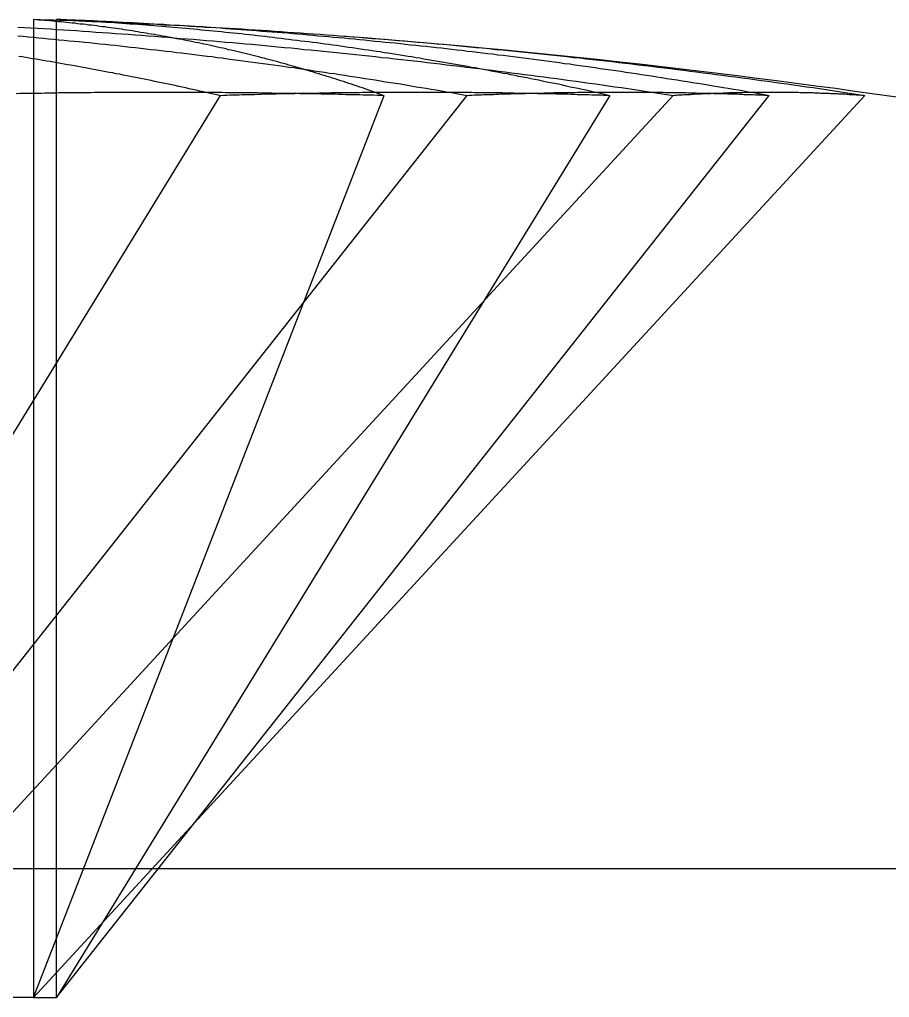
# Model space of a CAD drawing. Extents: x 3.27 to 9.48, y 3.29 to 7.63.
# Drawn here: x 3.4169 to 3.4621, y 4.5489 to 4.5997 of the extents above; entities that cross this region are included whole.
import ezdxf

# ---------------------------------------------------------------- set-up
doc = ezdxf.new("R2010")
doc.units = 0
doc.layers.add('HIDDEN_EDGES_ANSI_', color=7, linetype='CONTINUOUS')
doc.layers.add('VISIBLE_EDGES_ANSI_', color=7, linetype='CONTINUOUS')

msp = doc.modelspace()

# ---------------------------------------------------------------- linework, layer by layer
at = {"layer": 'HIDDEN_EDGES_ANSI_'}
for p, q in [((3.418808, 4.548943), (3.418808, 4.599704)), ((3.417618, 4.599288), (3.417618, 4.548943)), ((3.398595, 4.548943), (3.427327, 4.595791)), ((3.440117, 4.595791), (3.403114, 4.548943)), ((3.407668, 4.548943), (3.450831, 4.595791)), ((3.417618, 4.548943), (3.435832, 4.595791)), ((3.46078, 4.595791), (3.417618, 4.548943)), ((3.44754, 4.595791), (3.418808, 4.548943)), ((3.418808, 4.548943), (3.455812, 4.595791)), ((3.417618, 4.548943), (3.407668, 4.548943)), ((3.417618, 4.548943), (3.418808, 4.548943))]:
    msp.add_line(p, q, dxfattribs=at)
for points in [[(3.43583, 4.59579, 0), (3.43569, 4.59584, 0), (3.43555, 4.59589, 0), (3.43541, 4.59594, 0), (3.43527, 4.59599, 0), (3.43512, 4.59604, 0), (3.43498, 4.59609, 0), (3.43484, 4.59614, 0), (3.4347, 4.59619, 0), (3.43456, 4.59624, 0), (3.43442, 4.59628, 0), (3.43427, 4.59633, 0), (3.43413, 4.59638, 0), (3.43399, 4.59643, 0), (3.43385, 4.59647, 0), (3.43371, 4.59652, 0), (3.43357, 4.59656, 0), (3.43342, 4.59661, 0), (3.43328, 4.59666, 0), (3.43314, 4.5967, 0), (3.433, 4.59675, 0), (3.43286, 4.59679, 0), (3.43271, 4.59683, 0), (3.43257, 4.59688, 0), (3.43243, 4.59692, 0), (3.43229, 4.59696, 0), (3.43215, 4.59701, 0), (3.43201, 4.59705, 0), (3.43186, 4.59709, 0), (3.43172, 4.59713, 0), (3.43158, 4.59718, 0), (3.43144, 4.59722, 0), (3.4313, 4.59726, 0), (3.43115, 4.5973, 0), (3.43101, 4.59734, 0), (3.43087, 4.59738, 0), (3.43073, 4.59742, 0), (3.43059, 4.59746, 0), (3.43044, 4.5975, 0), (3.4303, 4.59754, 0), (3.43016, 4.59758, 0), (3.43002, 4.59761, 0), (3.42988, 4.59765, 0), (3.42973, 4.59769, 0), (3.42959, 4.59773, 0), (3.42945, 4.59776, 0), (3.42931, 4.5978, 0), (3.42916, 4.59784, 0), (3.42902, 4.59787, 0), (3.42888, 4.59791, 0), (3.42874, 4.59794, 0), (3.4286, 4.59798, 0), (3.42845, 4.59801, 0), (3.42831, 4.59805, 0), (3.42817, 4.59808, 0), (3.42803, 4.59812, 0), (3.42788, 4.59815, 0), (3.42774, 4.59818, 0), (3.4276, 4.59822, 0), (3.42746, 4.59825, 0), (3.42732, 4.59828, 0), (3.42717, 4.59831, 0), (3.42703, 4.59834, 0), (3.42689, 4.59838, 0), (3.42675, 4.59841, 0), (3.4266, 4.59844, 0), (3.42646, 4.59847, 0), (3.42632, 4.5985, 0), (3.42618, 4.59853, 0), (3.42603, 4.59856, 0), (3.42589, 4.59859, 0), (3.42575, 4.59862, 0), (3.42561, 4.59864, 0), (3.42546, 4.59867, 0), (3.42532, 4.5987, 0), (3.42518, 4.59873, 0), (3.42504, 4.59875, 0), (3.42489, 4.59878, 0), (3.42475, 4.59881, 0), (3.42461, 4.59883, 0), (3.42447, 4.59886, 0), (3.42432, 4.59889, 0), (3.42418, 4.59891, 0), (3.42404, 4.59894, 0), (3.4239, 4.59896, 0), (3.42375, 4.59899, 0), (3.42361, 4.59901, 0), (3.42347, 4.59903, 0), (3.42333, 4.59906, 0), (3.42318, 4.59908, 0), (3.42304, 4.5991, 0), (3.4229, 4.59913, 0), (3.42276, 4.59915, 0), (3.42261, 4.59917, 0), (3.42247, 4.59919, 0), (3.42233, 4.59921, 0), (3.42219, 4.59924, 0), (3.42204, 4.59926, 0), (3.4219, 4.59928, 0), (3.42176, 4.5993, 0), (3.42161, 4.59932, 0), (3.42147, 4.59934, 0), (3.42133, 4.59936, 0), (3.42119, 4.59937, 0), (3.42104, 4.59939, 0), (3.4209, 4.59941, 0), (3.42076, 4.59943, 0), (3.42062, 4.59945, 0), (3.42047, 4.59946, 0), (3.42033, 4.59948, 0), (3.42019, 4.5995, 0), (3.42004, 4.59951, 0), (3.4199, 4.59953, 0), (3.41976, 4.59955, 0), (3.41962, 4.59956, 0), (3.41947, 4.59958, 0), (3.41933, 4.59959, 0), (3.41919, 4.59961, 0), (3.41905, 4.59962, 0), (3.4189, 4.59963, 0), (3.41876, 4.59965, 0), (3.41862, 4.59966, 0), (3.41847, 4.59967, 0), (3.41833, 4.59969, 0), (3.41819, 4.5997, 0), (3.41805, 4.59971, 0), (3.4179, 4.59972, 0), (3.41776, 4.59973, 0), (3.41762, 4.59974, 0)], [(3.44754, 4.59579, 0), (3.44733, 4.59584, 0), (3.44713, 4.59588, 0), (3.44692, 4.59593, 0), (3.44672, 4.59598, 0), (3.44652, 4.59602, 0), (3.44631, 4.59607, 0), (3.44611, 4.59611, 0), (3.4459, 4.59616, 0), (3.44569, 4.5962, 0), (3.44549, 4.59624, 0), (3.44528, 4.59629, 0), (3.44508, 4.59633, 0), (3.44487, 4.59638, 0), (3.44467, 4.59642, 0), (3.44446, 4.59646, 0), (3.44426, 4.5965, 0), (3.44405, 4.59655, 0), (3.44385, 4.59659, 0), (3.44364, 4.59663, 0), (3.44344, 4.59667, 0), (3.44323, 4.59671, 0), (3.44303, 4.59675, 0), (3.44282, 4.59679, 0), (3.44262, 4.59684, 0), (3.44241, 4.59688, 0), (3.44221, 4.59692, 0), (3.442, 4.59695, 0), (3.4418, 4.59699, 0), (3.44159, 4.59703, 0), (3.44138, 4.59707, 0), (3.44118, 4.59711, 0), (3.44097, 4.59715, 0), (3.44077, 4.59719, 0), (3.44056, 4.59723, 0), (3.44036, 4.59726, 0), (3.44015, 4.5973, 0), (3.43995, 4.59734, 0), (3.43974, 4.59737, 0), (3.43953, 4.59741, 0), (3.43933, 4.59745, 0), (3.43912, 4.59748, 0), (3.43892, 4.59752, 0), (3.43871, 4.59755, 0), (3.43851, 4.59759, 0), (3.4383, 4.59762, 0), (3.43809, 4.59766, 0), (3.43789, 4.59769, 0), (3.43768, 4.59773, 0), (3.43748, 4.59776, 0), (3.43727, 4.5978, 0), (3.43707, 4.59783, 0), (3.43686, 4.59786, 0), (3.43665, 4.5979, 0), (3.43645, 4.59793, 0), (3.43624, 4.59796, 0), (3.43604, 4.59799, 0), (3.43583, 4.59802, 0), (3.43562, 4.59806, 0), (3.43542, 4.59809, 0), (3.43521, 4.59812, 0), (3.43501, 4.59815, 0), (3.4348, 4.59818, 0), (3.43459, 4.59821, 0), (3.43439, 4.59824, 0), (3.43418, 4.59827, 0), (3.43398, 4.5983, 0), (3.43377, 4.59833, 0), (3.43356, 4.59836, 0), (3.43336, 4.59839, 0), (3.43315, 4.59841, 0), (3.43295, 4.59844, 0), (3.43274, 4.59847, 0), (3.43253, 4.5985, 0), (3.43233, 4.59853, 0), (3.43212, 4.59855, 0), (3.43191, 4.59858, 0), (3.43171, 4.59861, 0), (3.4315, 4.59863, 0), (3.4313, 4.59866, 0), (3.43109, 4.59868, 0), (3.43088, 4.59871, 0), (3.43068, 4.59873, 0), (3.43047, 4.59876, 0), (3.43026, 4.59878, 0), (3.43006, 4.59881, 0), (3.42985, 4.59883, 0), (3.42965, 4.59886, 0), (3.42944, 4.59888, 0), (3.42923, 4.5989, 0), (3.42903, 4.59893, 0), (3.42882, 4.59895, 0), (3.42861, 4.59897, 0), (3.42841, 4.599, 0), (3.4282, 4.59902, 0), (3.42799, 4.59904, 0), (3.42779, 4.59906, 0), (3.42758, 4.59908, 0), (3.42738, 4.5991, 0), (3.42717, 4.59912, 0), (3.42696, 4.59914, 0), (3.42676, 4.59916, 0), (3.42655, 4.59918, 0), (3.42634, 4.5992, 0), (3.42614, 4.59922, 0), (3.42593, 4.59924, 0), (3.42572, 4.59926, 0), (3.42552, 4.59928, 0), (3.42531, 4.5993, 0), (3.4251, 4.59932, 0), (3.4249, 4.59934, 0), (3.42469, 4.59935, 0), (3.42448, 4.59937, 0), (3.42428, 4.59939, 0), (3.42407, 4.5994, 0), (3.42386, 4.59942, 0), (3.42366, 4.59944, 0), (3.42345, 4.59945, 0), (3.42324, 4.59947, 0), (3.42304, 4.59948, 0), (3.42283, 4.5995, 0), (3.42262, 4.59951, 0), (3.42242, 4.59953, 0), (3.42221, 4.59954, 0), (3.422, 4.59956, 0), (3.4218, 4.59957, 0), (3.42159, 4.59959, 0), (3.42138, 4.5996, 0), (3.42118, 4.59961, 0)], [(3.45581, 4.59579, 0), (3.45555, 4.59584, 0), (3.45528, 4.59588, 0), (3.45502, 4.59593, 0), (3.45475, 4.59598, 0), (3.45449, 4.59602, 0), (3.45422, 4.59607, 0), (3.45396, 4.59611, 0), (3.45369, 4.59616, 0), (3.45343, 4.5962, 0), (3.45316, 4.59625, 0), (3.4529, 4.59629, 0), (3.45263, 4.59633, 0), (3.45236, 4.59638, 0), (3.4521, 4.59642, 0), (3.45183, 4.59646, 0), (3.45157, 4.59651, 0), (3.4513, 4.59655, 0), (3.45104, 4.59659, 0), (3.45077, 4.59663, 0), (3.45051, 4.59667, 0), (3.45024, 4.59672, 0), (3.44998, 4.59676, 0), (3.44971, 4.5968, 0), (3.44944, 4.59684, 0), (3.44918, 4.59688, 0), (3.44891, 4.59692, 0), (3.44865, 4.59696, 0), (3.44838, 4.597, 0), (3.44812, 4.59704, 0), (3.44785, 4.59708, 0), (3.44759, 4.59712, 0), (3.44732, 4.59715, 0), (3.44705, 4.59719, 0), (3.44679, 4.59723, 0), (3.44652, 4.59727, 0), (3.44626, 4.59731, 0), (3.44599, 4.59734, 0), (3.44572, 4.59738, 0), (3.44546, 4.59742, 0), (3.44519, 4.59745, 0), (3.44493, 4.59749, 0), (3.44466, 4.59753, 0), (3.44439, 4.59756, 0), (3.44413, 4.5976, 0), (3.44386, 4.59763, 0), (3.4436, 4.59767, 0), (3.44333, 4.5977, 0), (3.44306, 4.59773, 0), (3.4428, 4.59777, 0), (3.44253, 4.5978, 0), (3.44227, 4.59784, 0), (3.442, 4.59787, 0), (3.44173, 4.5979, 0), (3.44147, 4.59794, 0), (3.4412, 4.59797, 0), (3.44093, 4.598, 0), (3.44067, 4.59803, 0), (3.4404, 4.59806, 0), (3.44013, 4.59809, 0), (3.43987, 4.59813, 0), (3.4396, 4.59816, 0), (3.43934, 4.59819, 0), (3.43907, 4.59822, 0), (3.4388, 4.59825, 0), (3.43854, 4.59828, 0), (3.43827, 4.59831, 0), (3.438, 4.59834, 0), (3.43774, 4.59837, 0), (3.43747, 4.59839, 0), (3.4372, 4.59842, 0), (3.43694, 4.59845, 0), (3.43667, 4.59848, 0), (3.4364, 4.59851, 0), (3.43614, 4.59853, 0), (3.43587, 4.59856, 0), (3.4356, 4.59859, 0), (3.43534, 4.59861, 0), (3.43507, 4.59864, 0), (3.4348, 4.59867, 0), (3.43454, 4.59869, 0), (3.43427, 4.59872, 0), (3.434, 4.59874, 0), (3.43374, 4.59877, 0), (3.43347, 4.59879, 0), (3.4332, 4.59882, 0), (3.43294, 4.59884, 0), (3.43267, 4.59887, 0), (3.4324, 4.59889, 0), (3.43214, 4.59891, 0), (3.43187, 4.59894, 0), (3.4316, 4.59896, 0), (3.43133, 4.59898, 0), (3.43107, 4.599, 0), (3.4308, 4.59903, 0), (3.43053, 4.59905, 0), (3.43027, 4.59907, 0), (3.43, 4.59909, 0), (3.42973, 4.59911, 0), (3.42947, 4.59913, 0), (3.4292, 4.59915, 0), (3.42893, 4.59917, 0), (3.42866, 4.59919, 0), (3.4284, 4.59921, 0), (3.42813, 4.59923, 0), (3.42786, 4.59925, 0), (3.4276, 4.59927, 0), (3.42733, 4.59929, 0), (3.42706, 4.59931, 0), (3.4268, 4.59933, 0), (3.42653, 4.59934, 0), (3.42626, 4.59936, 0), (3.42599, 4.59938, 0), (3.42573, 4.5994, 0), (3.42546, 4.59941, 0), (3.42519, 4.59943, 0), (3.42492, 4.59944, 0), (3.42466, 4.59946, 0), (3.42439, 4.59948, 0), (3.42412, 4.59949, 0), (3.42386, 4.59951, 0), (3.42359, 4.59952, 0), (3.42332, 4.59954, 0), (3.42305, 4.59955, 0), (3.42279, 4.59957, 0), (3.42252, 4.59958, 0), (3.42225, 4.59959, 0), (3.42198, 4.59961, 0), (3.42172, 4.59962, 0)], [(3.44012, 4.59579, 0), (3.43985, 4.59584, 0), (3.43959, 4.59588, 0), (3.43933, 4.59593, 0), (3.43906, 4.59598, 0), (3.4388, 4.59602, 0), (3.43853, 4.59607, 0), (3.43827, 4.59611, 0), (3.43801, 4.59616, 0), (3.43774, 4.5962, 0), (3.43748, 4.59624, 0), (3.43721, 4.59629, 0), (3.43695, 4.59633, 0), (3.43668, 4.59638, 0), (3.43642, 4.59642, 0), (3.43616, 4.59646, 0), (3.43589, 4.5965, 0), (3.43563, 4.59655, 0), (3.43536, 4.59659, 0), (3.4351, 4.59663, 0), (3.43483, 4.59667, 0), (3.43457, 4.59671, 0), (3.43431, 4.59675, 0), (3.43404, 4.59679, 0), (3.43378, 4.59684, 0), (3.43351, 4.59688, 0), (3.43325, 4.59692, 0), (3.43298, 4.59695, 0), (3.43272, 4.59699, 0), (3.43245, 4.59703, 0), (3.43219, 4.59707, 0), (3.43193, 4.59711, 0), (3.43166, 4.59715, 0), (3.4314, 4.59719, 0), (3.43113, 4.59723, 0), (3.43087, 4.59726, 0), (3.4306, 4.5973, 0), (3.43034, 4.59734, 0), (3.43007, 4.59737, 0), (3.42981, 4.59741, 0), (3.42954, 4.59745, 0), (3.42928, 4.59748, 0), (3.42901, 4.59752, 0), (3.42875, 4.59755, 0), (3.42848, 4.59759, 0), (3.42822, 4.59762, 0), (3.42795, 4.59766, 0), (3.42769, 4.59769, 0), (3.42742, 4.59773, 0), (3.42716, 4.59776, 0), (3.42689, 4.5978, 0), (3.42663, 4.59783, 0), (3.42636, 4.59786, 0), (3.4261, 4.5979, 0), (3.42583, 4.59793, 0), (3.42557, 4.59796, 0), (3.4253, 4.59799, 0), (3.42504, 4.59802, 0), (3.42477, 4.59806, 0), (3.42451, 4.59809, 0), (3.42424, 4.59812, 0), (3.42398, 4.59815, 0), (3.42371, 4.59818, 0), (3.42344, 4.59821, 0), (3.42318, 4.59824, 0), (3.42291, 4.59827, 0), (3.42265, 4.5983, 0), (3.42238, 4.59833, 0), (3.42212, 4.59836, 0), (3.42185, 4.59839, 0), (3.42159, 4.59841, 0), (3.42132, 4.59844, 0), (3.42106, 4.59847, 0), (3.42079, 4.5985, 0), (3.42052, 4.59853, 0), (3.42026, 4.59855, 0), (3.41999, 4.59858, 0), (3.41973, 4.59861, 0), (3.41946, 4.59863, 0), (3.4192, 4.59866, 0), (3.41893, 4.59868, 0), (3.41867, 4.59871, 0), (3.4184, 4.59873, 0), (3.41813, 4.59876, 0), (3.41787, 4.59878, 0), (3.4176, 4.59881, 0), (3.41734, 4.59883, 0), (3.41707, 4.59886, 0), (3.41681, 4.59888, 0)], [(3.42733, 4.59579, 0), (3.42715, 4.59583, 0), (3.42697, 4.59587, 0), (3.42679, 4.59591, 0), (3.42661, 4.59595, 0), (3.42643, 4.59599, 0), (3.42625, 4.59603, 0), (3.42606, 4.59607, 0), (3.42588, 4.59611, 0), (3.4257, 4.59615, 0), (3.42552, 4.59619, 0), (3.42534, 4.59623, 0), (3.42516, 4.59627, 0), (3.42498, 4.59631, 0), (3.4248, 4.59635, 0), (3.42462, 4.59638, 0), (3.42444, 4.59642, 0), (3.42426, 4.59646, 0), (3.42408, 4.5965, 0), (3.4239, 4.59653, 0), (3.42372, 4.59657, 0), (3.42354, 4.59661, 0), (3.42336, 4.59664, 0), (3.42318, 4.59668, 0), (3.423, 4.59672, 0), (3.42282, 4.59675, 0), (3.42264, 4.59679, 0), (3.42246, 4.59682, 0), (3.42227, 4.59686, 0), (3.42209, 4.5969, 0), (3.42191, 4.59693, 0), (3.42173, 4.59697, 0), (3.42155, 4.597, 0), (3.42137, 4.59703, 0), (3.42119, 4.59707, 0), (3.42101, 4.5971, 0), (3.42083, 4.59714, 0), (3.42065, 4.59717, 0), (3.42047, 4.5972, 0), (3.42029, 4.59724, 0), (3.42011, 4.59727, 0), (3.41992, 4.5973, 0), (3.41974, 4.59734, 0), (3.41956, 4.59737, 0), (3.41938, 4.5974, 0), (3.4192, 4.59743, 0), (3.41902, 4.59746, 0), (3.41884, 4.5975, 0), (3.41866, 4.59753, 0), (3.41848, 4.59756, 0), (3.4183, 4.59759, 0), (3.41812, 4.59762, 0), (3.41793, 4.59765, 0), (3.41775, 4.59768, 0), (3.41757, 4.59771, 0), (3.41739, 4.59774, 0), (3.41721, 4.59777, 0), (3.41703, 4.5978, 0), (3.41685, 4.59783, 0)], [(3.43583, 4.59579, 0), (3.43565, 4.5958, 0), (3.43547, 4.5958, 0), (3.43529, 4.59581, 0), (3.4351, 4.59581, 0), (3.43492, 4.59582, 0), (3.43474, 4.59582, 0), (3.43456, 4.59583, 0), (3.43437, 4.59583, 0), (3.43419, 4.59584, 0), (3.43401, 4.59584, 0), (3.43383, 4.59584, 0), (3.43364, 4.59585, 0), (3.43346, 4.59585, 0), (3.43328, 4.59586, 0), (3.4331, 4.59586, 0), (3.43291, 4.59586, 0), (3.43273, 4.59587, 0), (3.43255, 4.59587, 0), (3.43237, 4.59588, 0), (3.43218, 4.59588, 0), (3.432, 4.59588, 0), (3.43182, 4.59589, 0), (3.43163, 4.59589, 0), (3.43145, 4.59589, 0), (3.43127, 4.5959, 0), (3.43109, 4.5959, 0), (3.4309, 4.5959, 0), (3.43072, 4.59591, 0), (3.43054, 4.59591, 0), (3.43035, 4.59591, 0), (3.43017, 4.59591, 0), (3.42999, 4.59592, 0), (3.4298, 4.59592, 0), (3.42962, 4.59592, 0), (3.42944, 4.59592, 0), (3.42925, 4.59593, 0), (3.42907, 4.59593, 0), (3.42889, 4.59593, 0), (3.4287, 4.59593, 0), (3.42852, 4.59594, 0), (3.42834, 4.59594, 0), (3.42815, 4.59594, 0), (3.42797, 4.59594, 0), (3.42779, 4.59594, 0), (3.4276, 4.59594, 0), (3.42742, 4.59595, 0), (3.42724, 4.59595, 0), (3.42705, 4.59595, 0), (3.42687, 4.59595, 0), (3.42668, 4.59595, 0), (3.4265, 4.59595, 0), (3.42632, 4.59595, 0), (3.42613, 4.59595, 0), (3.42595, 4.59596, 0), (3.42577, 4.59596, 0), (3.42558, 4.59596, 0), (3.4254, 4.59596, 0), (3.42521, 4.59596, 0), (3.42503, 4.59596, 0), (3.42485, 4.59596, 0), (3.42466, 4.59596, 0), (3.42448, 4.59596, 0), (3.42429, 4.59596, 0), (3.42411, 4.59596, 0), (3.42392, 4.59596, 0), (3.42374, 4.59596, 0), (3.42356, 4.59596, 0), (3.42337, 4.59596, 0), (3.42319, 4.59596, 0), (3.423, 4.59596, 0), (3.42282, 4.59596, 0), (3.42263, 4.59596, 0), (3.42245, 4.59596, 0), (3.42226, 4.59596, 0), (3.42208, 4.59595, 0), (3.4219, 4.59595, 0), (3.42171, 4.59595, 0), (3.42153, 4.59595, 0), (3.42134, 4.59595, 0), (3.42116, 4.59595, 0), (3.42097, 4.59595, 0), (3.42079, 4.59595, 0), (3.4206, 4.59594, 0), (3.42042, 4.59594, 0), (3.42023, 4.59594, 0), (3.42005, 4.59594, 0), (3.41986, 4.59594, 0), (3.41968, 4.59594, 0), (3.41949, 4.59593, 0), (3.41931, 4.59593, 0), (3.41912, 4.59593, 0), (3.41894, 4.59593, 0), (3.41875, 4.59592, 0), (3.41857, 4.59592, 0), (3.41838, 4.59592, 0), (3.4182, 4.59592, 0), (3.41801, 4.59591, 0), (3.41783, 4.59591, 0), (3.41764, 4.59591, 0), (3.41746, 4.59591, 0), (3.41727, 4.5959, 0), (3.41708, 4.5959, 0), (3.4169, 4.5959, 0), (3.41671, 4.59589, 0)], [(3.44754, 4.59579, 0), (3.44738, 4.5958, 0), (3.44723, 4.5958, 0), (3.44708, 4.59581, 0), (3.44692, 4.59581, 0), (3.44677, 4.59582, 0), (3.44661, 4.59582, 0), (3.44646, 4.59583, 0), (3.4463, 4.59583, 0), (3.44615, 4.59584, 0), (3.44599, 4.59584, 0), (3.44584, 4.59584, 0), (3.44568, 4.59585, 0), (3.44553, 4.59585, 0), (3.44537, 4.59586, 0), (3.44521, 4.59586, 0), (3.44506, 4.59586, 0), (3.4449, 4.59587, 0), (3.44475, 4.59587, 0), (3.44459, 4.59588, 0), (3.44444, 4.59588, 0), (3.44428, 4.59588, 0), (3.44413, 4.59589, 0), (3.44397, 4.59589, 0), (3.44381, 4.59589, 0), (3.44366, 4.5959, 0), (3.4435, 4.5959, 0), (3.44335, 4.5959, 0), (3.44319, 4.59591, 0), (3.44303, 4.59591, 0), (3.44288, 4.59591, 0), (3.44272, 4.59591, 0), (3.44256, 4.59592, 0), (3.44241, 4.59592, 0), (3.44225, 4.59592, 0), (3.4421, 4.59592, 0), (3.44194, 4.59593, 0), (3.44178, 4.59593, 0), (3.44163, 4.59593, 0), (3.44147, 4.59593, 0), (3.44131, 4.59594, 0), (3.44116, 4.59594, 0), (3.441, 4.59594, 0), (3.44084, 4.59594, 0), (3.44069, 4.59594, 0), (3.44053, 4.59594, 0), (3.44037, 4.59595, 0), (3.44021, 4.59595, 0), (3.44006, 4.59595, 0), (3.4399, 4.59595, 0), (3.43974, 4.59595, 0), (3.43959, 4.59595, 0), (3.43943, 4.59595, 0), (3.43927, 4.59595, 0), (3.43911, 4.59596, 0), (3.43896, 4.59596, 0), (3.4388, 4.59596, 0), (3.43864, 4.59596, 0), (3.43848, 4.59596, 0), (3.43833, 4.59596, 0), (3.43817, 4.59596, 0), (3.43801, 4.59596, 0), (3.43785, 4.59596, 0), (3.43769, 4.59596, 0), (3.43754, 4.59596, 0), (3.43738, 4.59596, 0), (3.43722, 4.59596, 0), (3.43706, 4.59596, 0), (3.4369, 4.59596, 0), (3.43675, 4.59596, 0), (3.43659, 4.59596, 0), (3.43643, 4.59596, 0), (3.43627, 4.59596, 0), (3.43611, 4.59596, 0), (3.43595, 4.59596, 0), (3.4358, 4.59595, 0), (3.43564, 4.59595, 0), (3.43548, 4.59595, 0), (3.43532, 4.59595, 0), (3.43516, 4.59595, 0), (3.435, 4.59595, 0), (3.43484, 4.59595, 0), (3.43469, 4.59595, 0), (3.43453, 4.59594, 0), (3.43437, 4.59594, 0), (3.43421, 4.59594, 0), (3.43405, 4.59594, 0), (3.43389, 4.59594, 0), (3.43373, 4.59594, 0), (3.43357, 4.59593, 0), (3.43341, 4.59593, 0), (3.43325, 4.59593, 0), (3.43309, 4.59593, 0), (3.43293, 4.59592, 0), (3.43278, 4.59592, 0), (3.43262, 4.59592, 0), (3.43246, 4.59592, 0), (3.4323, 4.59591, 0), (3.43214, 4.59591, 0), (3.43198, 4.59591, 0), (3.43182, 4.59591, 0), (3.43166, 4.5959, 0), (3.4315, 4.5959, 0), (3.43134, 4.5959, 0), (3.43118, 4.59589, 0), (3.43102, 4.59589, 0), (3.43086, 4.59589, 0), (3.4307, 4.59588, 0), (3.43054, 4.59588, 0), (3.43038, 4.59588, 0), (3.43022, 4.59587, 0), (3.43006, 4.59587, 0), (3.4299, 4.59586, 0), (3.42974, 4.59586, 0), (3.42958, 4.59586, 0), (3.42942, 4.59585, 0), (3.42926, 4.59585, 0), (3.4291, 4.59584, 0), (3.42893, 4.59584, 0), (3.42877, 4.59584, 0), (3.42861, 4.59583, 0), (3.42845, 4.59583, 0), (3.42829, 4.59582, 0), (3.42813, 4.59582, 0), (3.42797, 4.59581, 0), (3.42781, 4.59581, 0), (3.42765, 4.5958, 0), (3.42749, 4.5958, 0), (3.42733, 4.59579, 0)], [(3.45581, 4.59579, 0), (3.45569, 4.5958, 0), (3.45557, 4.5958, 0), (3.45546, 4.59581, 0), (3.45534, 4.59581, 0), (3.45522, 4.59582, 0), (3.4551, 4.59582, 0), (3.45498, 4.59583, 0), (3.45486, 4.59583, 0), (3.45474, 4.59584, 0), (3.45462, 4.59584, 0), (3.45451, 4.59584, 0), (3.45439, 4.59585, 0), (3.45427, 4.59585, 0), (3.45415, 4.59586, 0), (3.45403, 4.59586, 0), (3.45391, 4.59586, 0), (3.45379, 4.59587, 0), (3.45367, 4.59587, 0), (3.45355, 4.59588, 0), (3.45343, 4.59588, 0), (3.45331, 4.59588, 0), (3.45319, 4.59589, 0), (3.45307, 4.59589, 0), (3.45295, 4.59589, 0), (3.45283, 4.5959, 0), (3.45271, 4.5959, 0), (3.45259, 4.5959, 0), (3.45247, 4.59591, 0), (3.45235, 4.59591, 0), (3.45223, 4.59591, 0), (3.45211, 4.59591, 0), (3.45199, 4.59592, 0), (3.45187, 4.59592, 0), (3.45175, 4.59592, 0), (3.45163, 4.59592, 0), (3.45151, 4.59593, 0), (3.45138, 4.59593, 0), (3.45126, 4.59593, 0), (3.45114, 4.59593, 0), (3.45102, 4.59594, 0), (3.4509, 4.59594, 0), (3.45078, 4.59594, 0), (3.45066, 4.59594, 0), (3.45054, 4.59594, 0), (3.45042, 4.59594, 0), (3.45029, 4.59595, 0), (3.45017, 4.59595, 0), (3.45005, 4.59595, 0), (3.44993, 4.59595, 0), (3.44981, 4.59595, 0), (3.44969, 4.59595, 0), (3.44956, 4.59595, 0), (3.44944, 4.59595, 0), (3.44932, 4.59596, 0), (3.4492, 4.59596, 0), (3.44908, 4.59596, 0), (3.44895, 4.59596, 0), (3.44883, 4.59596, 0), (3.44871, 4.59596, 0), (3.44859, 4.59596, 0), (3.44846, 4.59596, 0), (3.44834, 4.59596, 0), (3.44822, 4.59596, 0), (3.4481, 4.59596, 0), (3.44797, 4.59596, 0), (3.44785, 4.59596, 0), (3.44773, 4.59596, 0), (3.44761, 4.59596, 0), (3.44748, 4.59596, 0), (3.44736, 4.59596, 0), (3.44724, 4.59596, 0), (3.44711, 4.59596, 0), (3.44699, 4.59596, 0), (3.44687, 4.59596, 0), (3.44674, 4.59595, 0), (3.44662, 4.59595, 0), (3.4465, 4.59595, 0), (3.44637, 4.59595, 0), (3.44625, 4.59595, 0), (3.44613, 4.59595, 0), (3.446, 4.59595, 0), (3.44588, 4.59595, 0), (3.44576, 4.59594, 0), (3.44563, 4.59594, 0), (3.44551, 4.59594, 0), (3.44538, 4.59594, 0), (3.44526, 4.59594, 0), (3.44514, 4.59594, 0), (3.44501, 4.59593, 0), (3.44489, 4.59593, 0), (3.44476, 4.59593, 0), (3.44464, 4.59593, 0), (3.44451, 4.59592, 0), (3.44439, 4.59592, 0), (3.44426, 4.59592, 0), (3.44414, 4.59592, 0), (3.44401, 4.59591, 0), (3.44389, 4.59591, 0), (3.44377, 4.59591, 0), (3.44364, 4.59591, 0), (3.44352, 4.5959, 0), (3.44339, 4.5959, 0), (3.44327, 4.5959, 0), (3.44314, 4.59589, 0), (3.44301, 4.59589, 0), (3.44289, 4.59589, 0), (3.44276, 4.59588, 0), (3.44264, 4.59588, 0), (3.44251, 4.59588, 0), (3.44239, 4.59587, 0), (3.44226, 4.59587, 0), (3.44214, 4.59586, 0), (3.44201, 4.59586, 0), (3.44188, 4.59586, 0), (3.44176, 4.59585, 0), (3.44163, 4.59585, 0), (3.44151, 4.59584, 0), (3.44138, 4.59584, 0), (3.44126, 4.59584, 0), (3.44113, 4.59583, 0), (3.441, 4.59583, 0), (3.44088, 4.59582, 0), (3.44075, 4.59582, 0), (3.44062, 4.59581, 0), (3.4405, 4.59581, 0), (3.44037, 4.5958, 0), (3.44024, 4.5958, 0), (3.44012, 4.59579, 0)]]:
    msp.add_polyline3d(points, dxfattribs=at)
at = {"layer": 'VISIBLE_EDGES_ANSI_'}
for p, q in [((3.417618, 4.599744), (3.417618, 4.599288)), ((3.418808, 4.599704), (3.418808, 4.599744)), ((3.284319, 4.555636), (3.51739, 4.555636))]:
    msp.add_line(p, q, dxfattribs=at)
for points in [[(3.46078, 4.59579, 0), (3.46045, 4.59584, 0), (3.46011, 4.59589, 0), (3.45977, 4.59594, 0), (3.45944, 4.59599, 0), (3.4591, 4.59604, 0), (3.45877, 4.59609, 0), (3.45843, 4.59614, 0), (3.4581, 4.59619, 0), (3.45776, 4.59624, 0), (3.45743, 4.59628, 0), (3.45709, 4.59633, 0), (3.45675, 4.59638, 0), (3.45642, 4.59643, 0), (3.45608, 4.59647, 0), (3.45575, 4.59652, 0), (3.45541, 4.59656, 0), (3.45507, 4.59661, 0), (3.45474, 4.59666, 0), (3.4544, 4.5967, 0), (3.45407, 4.59675, 0), (3.45373, 4.59679, 0), (3.45339, 4.59683, 0), (3.45306, 4.59688, 0), (3.45272, 4.59692, 0), (3.45239, 4.59696, 0), (3.45205, 4.59701, 0), (3.45171, 4.59705, 0), (3.45138, 4.59709, 0), (3.45104, 4.59713, 0), (3.4507, 4.59718, 0), (3.45037, 4.59722, 0), (3.45003, 4.59726, 0), (3.44969, 4.5973, 0), (3.44936, 4.59734, 0), (3.44902, 4.59738, 0), (3.44868, 4.59742, 0), (3.44835, 4.59746, 0), (3.44801, 4.5975, 0), (3.44767, 4.59754, 0), (3.44734, 4.59758, 0), (3.447, 4.59761, 0), (3.44666, 4.59765, 0), (3.44633, 4.59769, 0), (3.44599, 4.59773, 0), (3.44565, 4.59776, 0), (3.44532, 4.5978, 0), (3.44498, 4.59784, 0), (3.44464, 4.59787, 0), (3.44431, 4.59791, 0), (3.44397, 4.59794, 0), (3.44363, 4.59798, 0), (3.4433, 4.59801, 0), (3.44296, 4.59805, 0), (3.44262, 4.59808, 0), (3.44228, 4.59812, 0), (3.44195, 4.59815, 0), (3.44161, 4.59818, 0), (3.44127, 4.59822, 0), (3.44094, 4.59825, 0), (3.4406, 4.59828, 0), (3.44026, 4.59831, 0), (3.43992, 4.59834, 0), (3.43959, 4.59838, 0), (3.43925, 4.59841, 0), (3.43891, 4.59844, 0), (3.43857, 4.59847, 0), (3.43824, 4.5985, 0), (3.4379, 4.59853, 0), (3.43756, 4.59856, 0), (3.43722, 4.59859, 0), (3.43689, 4.59862, 0), (3.43655, 4.59864, 0), (3.43621, 4.59867, 0), (3.43587, 4.5987, 0), (3.43554, 4.59873, 0), (3.4352, 4.59875, 0), (3.43486, 4.59878, 0), (3.43452, 4.59881, 0), (3.43419, 4.59883, 0), (3.43385, 4.59886, 0), (3.43351, 4.59889, 0), (3.43317, 4.59891, 0), (3.43283, 4.59894, 0), (3.4325, 4.59896, 0), (3.43216, 4.59899, 0), (3.43182, 4.59901, 0), (3.43148, 4.59903, 0), (3.43115, 4.59906, 0), (3.43081, 4.59908, 0), (3.43047, 4.5991, 0), (3.43013, 4.59913, 0), (3.42979, 4.59915, 0), (3.42946, 4.59917, 0), (3.42912, 4.59919, 0), (3.42878, 4.59921, 0), (3.42844, 4.59924, 0), (3.4281, 4.59926, 0), (3.42777, 4.59928, 0), (3.42743, 4.5993, 0), (3.42709, 4.59932, 0), (3.42675, 4.59934, 0), (3.42641, 4.59936, 0), (3.42607, 4.59937, 0), (3.42574, 4.59939, 0), (3.4254, 4.59941, 0), (3.42506, 4.59943, 0), (3.42472, 4.59945, 0), (3.42438, 4.59946, 0), (3.42405, 4.59948, 0), (3.42371, 4.5995, 0), (3.42337, 4.59951, 0), (3.42303, 4.59953, 0), (3.42269, 4.59955, 0), (3.42235, 4.59956, 0), (3.42202, 4.59958, 0), (3.42168, 4.59959, 0), (3.42134, 4.59961, 0), (3.421, 4.59962, 0), (3.42066, 4.59963, 0), (3.42032, 4.59965, 0), (3.41999, 4.59966, 0), (3.41965, 4.59967, 0), (3.41931, 4.59969, 0), (3.41897, 4.5997, 0), (3.41863, 4.59971, 0), (3.41829, 4.59972, 0), (3.41796, 4.59973, 0), (3.41762, 4.59974, 0)], [(3.42118, 4.59961, 0), (3.42116, 4.59961, 0), (3.42114, 4.59961, 0), (3.42112, 4.59962, 0), (3.4211, 4.59962, 0), (3.42109, 4.59962, 0), (3.42107, 4.59962, 0), (3.42105, 4.59962, 0), (3.42103, 4.59962, 0), (3.42101, 4.59962, 0), (3.42099, 4.59962, 0), (3.42097, 4.59963, 0), (3.42096, 4.59963, 0), (3.42094, 4.59963, 0), (3.42092, 4.59963, 0), (3.4209, 4.59963, 0), (3.42088, 4.59963, 0), (3.42086, 4.59963, 0), (3.42084, 4.59963, 0), (3.42083, 4.59963, 0), (3.42081, 4.59964, 0), (3.42079, 4.59964, 0), (3.42077, 4.59964, 0), (3.42075, 4.59964, 0), (3.42073, 4.59964, 0), (3.42072, 4.59964, 0), (3.4207, 4.59964, 0), (3.42068, 4.59964, 0), (3.42066, 4.59964, 0), (3.42064, 4.59965, 0), (3.42062, 4.59965, 0), (3.4206, 4.59965, 0), (3.42059, 4.59965, 0), (3.42057, 4.59965, 0), (3.42055, 4.59965, 0), (3.42053, 4.59965, 0), (3.42051, 4.59965, 0), (3.42049, 4.59965, 0), (3.42047, 4.59966, 0), (3.42046, 4.59966, 0), (3.42044, 4.59966, 0), (3.42042, 4.59966, 0), (3.4204, 4.59966, 0), (3.42038, 4.59966, 0), (3.42036, 4.59966, 0), (3.42034, 4.59966, 0), (3.42033, 4.59966, 0), (3.42031, 4.59966, 0), (3.42029, 4.59967, 0), (3.42027, 4.59967, 0), (3.42025, 4.59967, 0), (3.42023, 4.59967, 0), (3.42022, 4.59967, 0), (3.4202, 4.59967, 0), (3.42018, 4.59967, 0), (3.42016, 4.59967, 0), (3.42014, 4.59967, 0), (3.42012, 4.59968, 0), (3.4201, 4.59968, 0), (3.42009, 4.59968, 0), (3.42007, 4.59968, 0), (3.42005, 4.59968, 0), (3.42003, 4.59968, 0), (3.42001, 4.59968, 0), (3.41999, 4.59968, 0), (3.41997, 4.59968, 0), (3.41996, 4.59968, 0), (3.41994, 4.59969, 0), (3.41992, 4.59969, 0), (3.4199, 4.59969, 0), (3.41988, 4.59969, 0), (3.41986, 4.59969, 0), (3.41984, 4.59969, 0), (3.41983, 4.59969, 0), (3.41981, 4.59969, 0), (3.41979, 4.59969, 0), (3.41977, 4.59969, 0), (3.41975, 4.5997, 0), (3.41973, 4.5997, 0), (3.41972, 4.5997, 0), (3.4197, 4.5997, 0), (3.41968, 4.5997, 0), (3.41966, 4.5997, 0), (3.41964, 4.5997, 0), (3.41962, 4.5997, 0), (3.4196, 4.5997, 0), (3.41959, 4.5997, 0), (3.41957, 4.59971, 0), (3.41955, 4.59971, 0), (3.41953, 4.59971, 0), (3.41951, 4.59971, 0), (3.41949, 4.59971, 0), (3.41947, 4.59971, 0), (3.41946, 4.59971, 0), (3.41944, 4.59971, 0), (3.41942, 4.59971, 0), (3.4194, 4.59971, 0), (3.41938, 4.59972, 0), (3.41936, 4.59972, 0), (3.41934, 4.59972, 0), (3.41933, 4.59972, 0), (3.41931, 4.59972, 0), (3.41929, 4.59972, 0), (3.41927, 4.59972, 0), (3.41925, 4.59972, 0), (3.41923, 4.59972, 0), (3.41922, 4.59972, 0), (3.4192, 4.59973, 0), (3.41918, 4.59973, 0), (3.41916, 4.59973, 0), (3.41914, 4.59973, 0), (3.41912, 4.59973, 0), (3.4191, 4.59973, 0), (3.41909, 4.59973, 0), (3.41907, 4.59973, 0), (3.41905, 4.59973, 0), (3.41903, 4.59973, 0), (3.41901, 4.59973, 0), (3.41899, 4.59974, 0), (3.41897, 4.59974, 0), (3.41896, 4.59974, 0), (3.41894, 4.59974, 0), (3.41892, 4.59974, 0), (3.4189, 4.59974, 0), (3.41888, 4.59974, 0), (3.41886, 4.59974, 0), (3.41885, 4.59974, 0), (3.41883, 4.59974, 0), (3.41881, 4.59974, 0)], [(3.42172, 4.59962, 0), (3.42169, 4.59962, 0), (3.42167, 4.59962, 0), (3.42165, 4.59962, 0), (3.42163, 4.59962, 0), (3.4216, 4.59962, 0), (3.42158, 4.59963, 0), (3.42156, 4.59963, 0), (3.42154, 4.59963, 0), (3.42151, 4.59963, 0), (3.42149, 4.59963, 0), (3.42147, 4.59963, 0), (3.42144, 4.59963, 0), (3.42142, 4.59963, 0), (3.4214, 4.59963, 0), (3.42138, 4.59964, 0), (3.42135, 4.59964, 0), (3.42133, 4.59964, 0), (3.42131, 4.59964, 0), (3.42129, 4.59964, 0), (3.42126, 4.59964, 0), (3.42124, 4.59964, 0), (3.42122, 4.59964, 0), (3.42119, 4.59964, 0), (3.42117, 4.59965, 0), (3.42115, 4.59965, 0), (3.42113, 4.59965, 0), (3.4211, 4.59965, 0), (3.42108, 4.59965, 0), (3.42106, 4.59965, 0), (3.42104, 4.59965, 0), (3.42101, 4.59965, 0), (3.42099, 4.59965, 0), (3.42097, 4.59965, 0), (3.42094, 4.59966, 0), (3.42092, 4.59966, 0), (3.4209, 4.59966, 0), (3.42088, 4.59966, 0), (3.42085, 4.59966, 0), (3.42083, 4.59966, 0), (3.42081, 4.59966, 0), (3.42079, 4.59966, 0), (3.42076, 4.59966, 0), (3.42074, 4.59966, 0), (3.42072, 4.59967, 0), (3.42069, 4.59967, 0), (3.42067, 4.59967, 0), (3.42065, 4.59967, 0), (3.42063, 4.59967, 0), (3.4206, 4.59967, 0), (3.42058, 4.59967, 0), (3.42056, 4.59967, 0), (3.42054, 4.59967, 0), (3.42051, 4.59967, 0), (3.42049, 4.59968, 0), (3.42047, 4.59968, 0), (3.42044, 4.59968, 0), (3.42042, 4.59968, 0), (3.4204, 4.59968, 0), (3.42038, 4.59968, 0), (3.42035, 4.59968, 0), (3.42033, 4.59968, 0), (3.42031, 4.59968, 0), (3.42029, 4.59968, 0), (3.42026, 4.59969, 0), (3.42024, 4.59969, 0), (3.42022, 4.59969, 0), (3.42019, 4.59969, 0), (3.42017, 4.59969, 0), (3.42015, 4.59969, 0), (3.42013, 4.59969, 0), (3.4201, 4.59969, 0), (3.42008, 4.59969, 0), (3.42006, 4.59969, 0), (3.42004, 4.5997, 0), (3.42001, 4.5997, 0), (3.41999, 4.5997, 0), (3.41997, 4.5997, 0), (3.41994, 4.5997, 0), (3.41992, 4.5997, 0), (3.4199, 4.5997, 0), (3.41988, 4.5997, 0), (3.41985, 4.5997, 0), (3.41983, 4.5997, 0), (3.41981, 4.5997, 0), (3.41979, 4.59971, 0), (3.41976, 4.59971, 0), (3.41974, 4.59971, 0), (3.41972, 4.59971, 0), (3.41969, 4.59971, 0), (3.41967, 4.59971, 0), (3.41965, 4.59971, 0), (3.41963, 4.59971, 0), (3.4196, 4.59971, 0), (3.41958, 4.59971, 0), (3.41956, 4.59972, 0), (3.41954, 4.59972, 0), (3.41951, 4.59972, 0), (3.41949, 4.59972, 0), (3.41947, 4.59972, 0), (3.41944, 4.59972, 0), (3.41942, 4.59972, 0), (3.4194, 4.59972, 0), (3.41938, 4.59972, 0), (3.41935, 4.59972, 0), (3.41933, 4.59972, 0), (3.41931, 4.59973, 0), (3.41929, 4.59973, 0), (3.41926, 4.59973, 0), (3.41924, 4.59973, 0), (3.41922, 4.59973, 0), (3.41919, 4.59973, 0), (3.41917, 4.59973, 0), (3.41915, 4.59973, 0), (3.41913, 4.59973, 0), (3.4191, 4.59973, 0), (3.41908, 4.59973, 0), (3.41906, 4.59973, 0), (3.41904, 4.59974, 0), (3.41901, 4.59974, 0), (3.41899, 4.59974, 0), (3.41897, 4.59974, 0), (3.41894, 4.59974, 0), (3.41892, 4.59974, 0), (3.4189, 4.59974, 0), (3.41888, 4.59974, 0), (3.41885, 4.59974, 0), (3.41883, 4.59974, 0), (3.41881, 4.59974, 0)], [(3.45083, 4.59579, 0), (3.4505, 4.59584, 0), (3.45016, 4.59589, 0), (3.44982, 4.59594, 0), (3.44949, 4.59599, 0), (3.44915, 4.59604, 0), (3.44882, 4.59609, 0), (3.44848, 4.59614, 0), (3.44815, 4.59619, 0), (3.44781, 4.59624, 0), (3.44748, 4.59628, 0), (3.44714, 4.59633, 0), (3.4468, 4.59638, 0), (3.44647, 4.59643, 0), (3.44613, 4.59647, 0), (3.4458, 4.59652, 0), (3.44546, 4.59656, 0), (3.44512, 4.59661, 0), (3.44479, 4.59666, 0), (3.44445, 4.5967, 0), (3.44412, 4.59675, 0), (3.44378, 4.59679, 0), (3.44344, 4.59683, 0), (3.44311, 4.59688, 0), (3.44277, 4.59692, 0), (3.44244, 4.59696, 0), (3.4421, 4.59701, 0), (3.44176, 4.59705, 0), (3.44143, 4.59709, 0), (3.44109, 4.59713, 0), (3.44075, 4.59718, 0), (3.44042, 4.59722, 0), (3.44008, 4.59726, 0), (3.43975, 4.5973, 0), (3.43941, 4.59734, 0), (3.43907, 4.59738, 0), (3.43874, 4.59742, 0), (3.4384, 4.59746, 0), (3.43806, 4.5975, 0), (3.43773, 4.59754, 0), (3.43739, 4.59758, 0), (3.43705, 4.59761, 0), (3.43672, 4.59765, 0), (3.43638, 4.59769, 0), (3.43604, 4.59773, 0), (3.4357, 4.59776, 0), (3.43537, 4.5978, 0), (3.43503, 4.59784, 0), (3.43469, 4.59787, 0), (3.43436, 4.59791, 0), (3.43402, 4.59794, 0), (3.43368, 4.59798, 0), (3.43335, 4.59801, 0), (3.43301, 4.59805, 0), (3.43267, 4.59808, 0), (3.43233, 4.59812, 0), (3.432, 4.59815, 0), (3.43166, 4.59818, 0), (3.43132, 4.59822, 0), (3.43099, 4.59825, 0), (3.43065, 4.59828, 0), (3.43031, 4.59831, 0), (3.42997, 4.59834, 0), (3.42964, 4.59838, 0), (3.4293, 4.59841, 0), (3.42896, 4.59844, 0), (3.42862, 4.59847, 0), (3.42829, 4.5985, 0), (3.42795, 4.59853, 0), (3.42761, 4.59856, 0), (3.42727, 4.59859, 0), (3.42694, 4.59862, 0), (3.4266, 4.59864, 0), (3.42626, 4.59867, 0), (3.42592, 4.5987, 0), (3.42559, 4.59873, 0), (3.42525, 4.59875, 0), (3.42491, 4.59878, 0), (3.42457, 4.59881, 0), (3.42424, 4.59883, 0), (3.4239, 4.59886, 0), (3.42356, 4.59889, 0), (3.42322, 4.59891, 0), (3.42289, 4.59894, 0), (3.42255, 4.59896, 0), (3.42221, 4.59899, 0), (3.42187, 4.59901, 0), (3.42153, 4.59903, 0), (3.4212, 4.59906, 0), (3.42086, 4.59908, 0), (3.42052, 4.5991, 0), (3.42018, 4.59913, 0), (3.41984, 4.59915, 0), (3.41951, 4.59917, 0), (3.41917, 4.59919, 0), (3.41883, 4.59921, 0), (3.41849, 4.59924, 0), (3.41815, 4.59926, 0), (3.41782, 4.59928, 0), (3.41748, 4.5993, 0), (3.41714, 4.59932, 0), (3.4168, 4.59934, 0)], [(3.46078, 4.59579, 0), (3.46071, 4.5958, 0), (3.46063, 4.5958, 0), (3.46056, 4.59581, 0), (3.46049, 4.59581, 0), (3.46042, 4.59582, 0), (3.46034, 4.59582, 0), (3.46027, 4.59583, 0), (3.4602, 4.59583, 0), (3.46012, 4.59584, 0), (3.46005, 4.59584, 0), (3.45997, 4.59584, 0), (3.4599, 4.59585, 0), (3.45983, 4.59585, 0), (3.45975, 4.59586, 0), (3.45968, 4.59586, 0), (3.4596, 4.59586, 0), (3.45953, 4.59587, 0), (3.45946, 4.59587, 0), (3.45938, 4.59588, 0), (3.45931, 4.59588, 0), (3.45923, 4.59588, 0), (3.45916, 4.59589, 0), (3.45908, 4.59589, 0), (3.45901, 4.59589, 0), (3.45893, 4.5959, 0), (3.45886, 4.5959, 0), (3.45879, 4.5959, 0), (3.45871, 4.59591, 0), (3.45864, 4.59591, 0), (3.45856, 4.59591, 0), (3.45848, 4.59591, 0), (3.45841, 4.59592, 0), (3.45833, 4.59592, 0), (3.45826, 4.59592, 0), (3.45818, 4.59592, 0), (3.45811, 4.59593, 0), (3.45803, 4.59593, 0), (3.45796, 4.59593, 0), (3.45788, 4.59593, 0), (3.4578, 4.59594, 0), (3.45773, 4.59594, 0), (3.45765, 4.59594, 0), (3.45758, 4.59594, 0), (3.4575, 4.59594, 0), (3.45742, 4.59594, 0), (3.45735, 4.59595, 0), (3.45727, 4.59595, 0), (3.45719, 4.59595, 0), (3.45712, 4.59595, 0), (3.45704, 4.59595, 0), (3.45696, 4.59595, 0), (3.45689, 4.59595, 0), (3.45681, 4.59595, 0), (3.45673, 4.59596, 0), (3.45666, 4.59596, 0), (3.45658, 4.59596, 0), (3.4565, 4.59596, 0), (3.45643, 4.59596, 0), (3.45635, 4.59596, 0), (3.45627, 4.59596, 0), (3.45619, 4.59596, 0), (3.45612, 4.59596, 0), (3.45604, 4.59596, 0), (3.45596, 4.59596, 0), (3.45588, 4.59596, 0), (3.4558, 4.59596, 0), (3.45573, 4.59596, 0), (3.45565, 4.59596, 0), (3.45557, 4.59596, 0), (3.45549, 4.59596, 0), (3.45541, 4.59596, 0), (3.45534, 4.59596, 0), (3.45526, 4.59596, 0), (3.45518, 4.59596, 0), (3.4551, 4.59595, 0), (3.45502, 4.59595, 0), (3.45494, 4.59595, 0), (3.45486, 4.59595, 0), (3.45479, 4.59595, 0), (3.45471, 4.59595, 0), (3.45463, 4.59595, 0), (3.45455, 4.59595, 0), (3.45447, 4.59594, 0), (3.45439, 4.59594, 0), (3.45431, 4.59594, 0), (3.45423, 4.59594, 0), (3.45415, 4.59594, 0), (3.45407, 4.59594, 0), (3.45399, 4.59593, 0), (3.45391, 4.59593, 0), (3.45383, 4.59593, 0), (3.45375, 4.59593, 0), (3.45367, 4.59592, 0), (3.45359, 4.59592, 0), (3.45351, 4.59592, 0), (3.45343, 4.59592, 0), (3.45335, 4.59591, 0), (3.45327, 4.59591, 0), (3.45319, 4.59591, 0), (3.45311, 4.59591, 0), (3.45303, 4.5959, 0), (3.45295, 4.5959, 0), (3.45287, 4.5959, 0), (3.45279, 4.59589, 0), (3.45271, 4.59589, 0), (3.45263, 4.59589, 0), (3.45255, 4.59588, 0), (3.45247, 4.59588, 0), (3.45239, 4.59588, 0), (3.4523, 4.59587, 0), (3.45222, 4.59587, 0), (3.45214, 4.59586, 0), (3.45206, 4.59586, 0), (3.45198, 4.59586, 0), (3.4519, 4.59585, 0), (3.45182, 4.59585, 0), (3.45173, 4.59584, 0), (3.45165, 4.59584, 0), (3.45157, 4.59584, 0), (3.45149, 4.59583, 0), (3.45141, 4.59583, 0), (3.45132, 4.59582, 0), (3.45124, 4.59582, 0), (3.45116, 4.59581, 0), (3.45108, 4.59581, 0), (3.451, 4.5958, 0), (3.45091, 4.5958, 0), (3.45083, 4.59579, 0)]]:
    msp.add_polyline3d(points, dxfattribs=at)
msp.add_arc((3.400854, 4.168531), 0.431593, 81.27017, 85.62674, dxfattribs=at)

doc.saveas('drawing.dxf')
